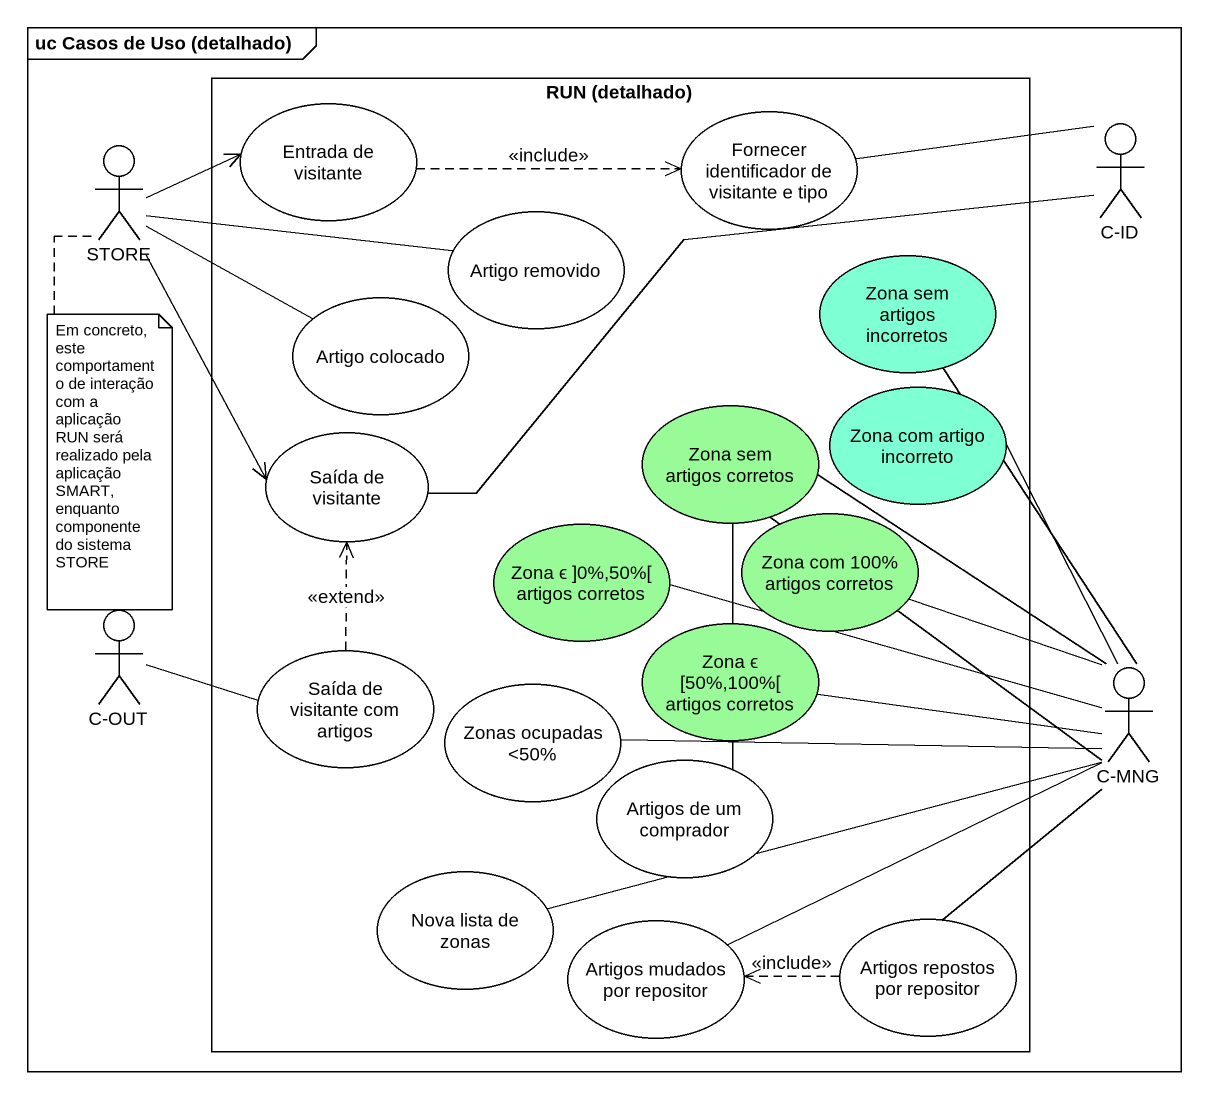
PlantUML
@startuml
mainframe uc Casos de Uso (detalhado)
rectangle "RUN (detalhado)" as RUN_detalhado {
  usecase "Entrada de visitante" as Entrada_de_visitante
  usecase "Fornecer identificador de visitante e tipo" as Fornecer_identificador_de
  usecase "Artigo removido" as Artigo_removido
  usecase "Artigo colocado" as Artigo_colocado
  usecase "Zona sem artigos incorretos" as Zona_sem_artigos_incorretos #7FFFD4
  usecase "Zona com artigo incorreto" as Zona_com_artigo_incorreto #7FFFD4
  usecase "Saída de visitante" as Saída_de_visitante
  usecase "Zona sem artigos corretos" as Zona_sem_artigos_corretos #98FB98
  usecase "Zona ϵ ]0%,50%[ artigos corretos" as Zona_ϵ_0_50_artigos_corretos #98FB98
  usecase "Zona com 100% artigos corretos" as Zona_com_100_artigos #98FB98
  usecase "Zona ϵ [50%,100%[ artigos corretos" as Zona_ϵ_50_100_artigos #98FB98
  usecase "Saída de visitante com artigos" as Saída_de_visitante_com
  usecase "Zonas ocupadas <50%" as Zonas_ocupadas_50
  usecase "Artigos de um comprador" as Artigos_de_um_comprador
  usecase "Nova lista de zonas" as Nova_lista_de_zonas
  usecase "Artigos mudados por repositor" as Artigos_mudados_por
  usecase "Artigos repostos por repositor" as Artigos_repostos_por
}
actor STORE
actor "C-ID" as C_ID
actor "C-OUT" as C_OUT
actor "C-MNG" as C_MNG
STORE -right-> Entrada_de_visitante
STORE -right- Artigo_removido
STORE --> Saída_de_visitante
Entrada_de_visitante .right.> Fornecer_identificador_de : <<include>>
Fornecer_identificador_de -right- C_ID
Artigo_colocado -left- STORE
Saída_de_visitante -right- C_ID
Saída_de_visitante_com .up.> Saída_de_visitante : <<extend>>
Saída_de_visitante_com -left- C_OUT
C_MNG -up- Zona_sem_artigos_incorretos
C_MNG -up- Zona_com_artigo_incorreto
C_MNG -up- Zona_sem_artigos_corretos
C_MNG -left- Zona_ϵ_0_50_artigos_corretos
C_MNG -left- Zona_com_100_artigos
C_MNG -left- Zona_ϵ_50_100_artigos
C_MNG -left- Zonas_ocupadas_50
C_MNG -left- Artigos_de_um_comprador
C_MNG -left- Nova_lista_de_zonas
C_MNG -left- Artigos_mudados_por
C_MNG -- Artigos_repostos_por
Artigos_repostos_por .left.> Artigos_mudados_por : <<include>>
note bottom of STORE : Em concreto, este comportamento de interação com a aplicação RUN será realizado pela aplicação SMART, enquanto componente do sistema STORE
@enduml
